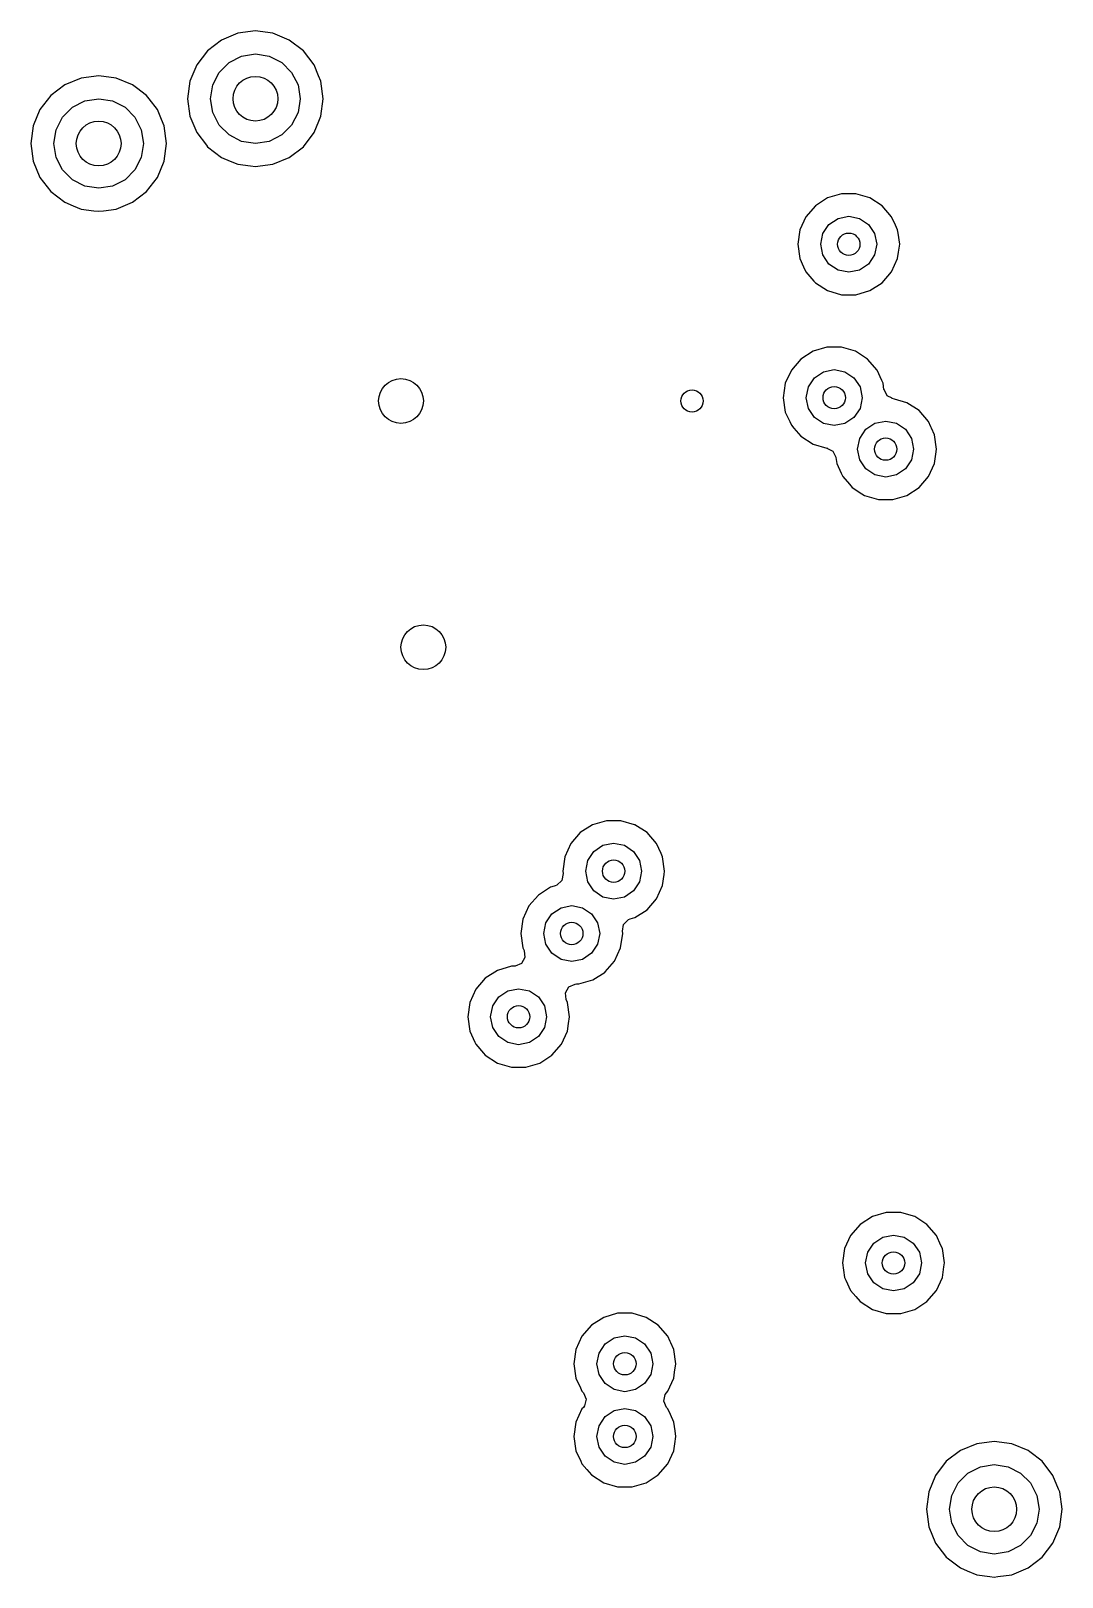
# Model space of a CAD drawing. Extents: x 0.4 to 10.6, y -8.1 to -0.4.
# Drawn here: x 5.606 to 5.969, y -2.296 to -1.752 of the extents above; entities that cross this region are included whole.
import ezdxf

# ---------------------------------------------------------------- set-up
doc = ezdxf.new("R2010")
doc.units = 0
doc.header["$MEASUREMENT"] = 0
doc.layers.add('BLACK', color=7, linetype='CONTINUOUS')

msp = doc.modelspace()

# ---------------------------------------------------------------- linework, layer by layer
at = {"layer": 'BLACK', "linetype": 'CONTINUOUS'}
for p, q in [((5.67312, -1.75494), (5.66818, -1.75873)), ((5.67887, -1.75256), (5.67312, -1.75494)), ((5.67312, -1.75494), (5.67312, -1.75494)), ((5.68504, -1.75174), (5.67887, -1.75256)), ((5.67887, -1.75256), (5.67887, -1.75256)), ((5.68674, -1.75197), (5.68504, -1.75174)), ((5.68504, -1.75174), (5.68504, -1.75174)), ((5.69121, -1.75256), (5.68674, -1.75197)), ((5.69696, -1.75494), (5.69121, -1.75256)), ((5.69121, -1.75256), (5.69121, -1.75256)), ((5.7019, -1.75873), (5.69696, -1.75494)), ((5.66818, -1.75873), (5.66439, -1.76367)), ((5.66818, -1.75873), (5.66818, -1.75873)), ((5.67578, -1.76285), (5.68017, -1.76061)), ((5.68017, -1.76061), (5.68504, -1.75984)), ((5.68504, -1.75984), (5.68991, -1.76061)), ((5.68991, -1.76061), (5.6943, -1.76285)), ((5.70569, -1.76367), (5.7019, -1.75873)), ((5.7019, -1.75873), (5.7019, -1.75873)), ((5.7019, -1.75873), (5.7019, -1.75873)), ((5.7019, -1.75873), (5.7019, -1.75873)), ((5.7019, -1.75873), (5.7019, -1.75873)), ((5.66439, -1.76367), (5.66201, -1.76942)), ((5.66439, -1.76367), (5.66439, -1.76367)), ((5.67006, -1.77072), (5.6723, -1.76633)), ((5.6723, -1.76633), (5.67578, -1.76285)), ((5.6943, -1.76285), (5.69778, -1.76633)), ((5.69778, -1.76633), (5.70002, -1.77072)), ((5.70727, -1.76749), (5.70569, -1.76367)), ((5.70569, -1.76367), (5.70569, -1.76367)), ((5.618, -1.77069), (5.61306, -1.77448)), ((5.62375, -1.76831), (5.618, -1.77069)), ((5.618, -1.77069), (5.618, -1.77069)), ((5.62992, -1.76749), (5.62375, -1.76831)), ((5.62375, -1.76831), (5.62375, -1.76831)), ((5.63609, -1.76831), (5.62992, -1.76749)), ((5.62992, -1.76749), (5.62992, -1.76749)), ((5.64184, -1.77069), (5.63609, -1.76831)), ((5.63609, -1.76831), (5.63609, -1.76831)), ((5.64325, -1.77177), (5.64184, -1.77069)), ((5.64184, -1.77069), (5.64184, -1.77069)), ((5.64184, -1.77069), (5.64184, -1.77069)), ((5.64678, -1.77448), (5.64325, -1.77177)), ((5.66201, -1.76942), (5.66119, -1.77559)), ((5.66201, -1.76942), (5.66201, -1.76942)), ((5.66929, -1.77559), (5.67006, -1.77072)), ((5.70002, -1.77072), (5.70079, -1.77559)), ((5.70807, -1.76942), (5.70727, -1.76749)), ((5.70889, -1.77559), (5.70807, -1.76942)), ((5.61306, -1.77448), (5.60927, -1.77942)), ((5.61306, -1.77448), (5.61306, -1.77448)), ((5.62066, -1.7786), (5.62505, -1.77636)), ((5.62505, -1.77636), (5.62992, -1.77559)), ((5.62992, -1.77559), (5.63479, -1.77636)), ((5.63479, -1.77636), (5.63918, -1.7786)), ((5.64764, -1.77559), (5.64678, -1.77448)), ((5.64678, -1.77448), (5.64678, -1.77448)), ((5.64678, -1.77448), (5.64678, -1.77448)), ((5.64678, -1.77448), (5.64678, -1.77448)), ((5.64678, -1.77448), (5.64678, -1.77448)), ((5.65057, -1.77942), (5.64764, -1.77559)), ((5.66119, -1.77559), (5.66119, -1.77559)), ((5.66119, -1.77559), (5.66201, -1.78176)), ((5.67006, -1.78046), (5.66929, -1.77559)), ((5.70079, -1.77559), (5.70002, -1.78046)), ((5.70807, -1.78176), (5.70889, -1.77559)), ((5.60927, -1.77942), (5.60689, -1.78517)), ((5.60927, -1.77942), (5.60927, -1.77942)), ((5.61494, -1.78647), (5.61718, -1.78208)), ((5.61718, -1.78208), (5.62066, -1.7786)), ((5.63918, -1.7786), (5.64266, -1.78208)), ((5.64266, -1.78208), (5.6449, -1.78647)), ((5.65201, -1.78288), (5.65057, -1.77942)), ((5.65057, -1.77942), (5.65057, -1.77942)), ((5.65295, -1.78517), (5.65201, -1.78288)), ((5.66201, -1.78176), (5.66201, -1.78176)), ((5.66201, -1.78176), (5.66439, -1.78751)), ((5.6723, -1.78485), (5.67006, -1.78046)), ((5.70002, -1.78046), (5.69778, -1.78485)), ((5.70569, -1.78751), (5.70737, -1.78346)), ((5.70737, -1.78346), (5.70807, -1.78176)), ((5.60689, -1.78517), (5.60608, -1.79134)), ((5.60689, -1.78517), (5.60689, -1.78517)), ((5.61417, -1.79134), (5.61494, -1.78647)), ((5.6449, -1.78647), (5.64567, -1.79134)), ((5.65377, -1.79134), (5.65295, -1.78517)), ((5.66439, -1.78751), (5.66439, -1.78751)), ((5.66439, -1.78751), (5.66778, -1.79193)), ((5.67578, -1.78833), (5.6723, -1.78485)), ((5.68017, -1.79057), (5.67578, -1.78833)), ((5.6943, -1.78833), (5.68991, -1.79057)), ((5.69778, -1.78485), (5.6943, -1.78833)), ((5.7019, -1.79245), (5.70569, -1.78751)), ((5.60608, -1.79134), (5.60608, -1.79134)), ((5.60608, -1.79134), (5.60689, -1.79751)), ((5.61494, -1.79621), (5.61417, -1.79134)), ((5.64567, -1.79134), (5.6449, -1.79621)), ((5.65295, -1.79751), (5.65377, -1.79134)), ((5.66778, -1.79193), (5.66818, -1.79245)), ((5.66818, -1.79245), (5.67312, -1.79624)), ((5.68504, -1.79134), (5.68017, -1.79057)), ((5.68991, -1.79057), (5.68504, -1.79134)), ((5.69696, -1.79624), (5.7019, -1.79245)), ((5.60689, -1.79751), (5.60689, -1.79751)), ((5.60689, -1.79751), (5.60927, -1.80326)), ((5.61718, -1.8006), (5.61494, -1.79621)), ((5.6449, -1.79621), (5.64266, -1.8006)), ((5.65057, -1.80326), (5.65295, -1.79751)), ((5.67312, -1.79624), (5.67312, -1.79624)), ((5.67312, -1.79624), (5.67312, -1.79624)), ((5.67312, -1.79624), (5.67618, -1.79751)), ((5.67618, -1.79751), (5.67887, -1.79862)), ((5.67887, -1.79862), (5.68334, -1.79921)), ((5.68334, -1.79921), (5.68504, -1.79944)), ((5.68504, -1.79944), (5.68674, -1.79921)), ((5.68504, -1.79944), (5.68504, -1.79944)), ((5.68504, -1.79944), (5.68504, -1.79944)), ((5.68674, -1.79921), (5.69121, -1.79862)), ((5.69121, -1.79862), (5.69696, -1.79624)), ((5.60927, -1.80326), (5.60927, -1.80326)), ((5.60927, -1.80326), (5.61178, -1.80654)), ((5.62066, -1.80408), (5.61718, -1.8006)), ((5.62505, -1.80632), (5.62066, -1.80408)), ((5.63918, -1.80408), (5.63479, -1.80632)), ((5.64266, -1.8006), (5.63918, -1.80408)), ((5.64678, -1.8082), (5.65057, -1.80326)), ((5.61178, -1.80654), (5.61306, -1.8082)), ((5.61306, -1.8082), (5.618, -1.81199)), ((5.62992, -1.80709), (5.62505, -1.80632)), ((5.63479, -1.80632), (5.62992, -1.80709)), ((5.64184, -1.81199), (5.64678, -1.8082)), ((5.88626, -1.81047), (5.88197, -1.81323)), ((5.89115, -1.80904), (5.88626, -1.81047)), ((5.88626, -1.81047), (5.88626, -1.81047)), ((5.89625, -1.80904), (5.89115, -1.80904)), ((5.89115, -1.80904), (5.89115, -1.80904)), ((5.90114, -1.81047), (5.89625, -1.80904)), ((5.89625, -1.80904), (5.89625, -1.80904)), ((5.90543, -1.81323), (5.90114, -1.81047)), ((5.90114, -1.81047), (5.90114, -1.81047)), ((5.90114, -1.81047), (5.90114, -1.81047)), ((5.90114, -1.81047), (5.90114, -1.81047)), ((5.618, -1.81199), (5.618, -1.81199)), ((5.618, -1.81199), (5.618, -1.81199)), ((5.618, -1.81199), (5.62099, -1.81323)), ((5.62099, -1.81323), (5.62375, -1.81437)), ((5.62375, -1.81437), (5.62822, -1.81496)), ((5.62822, -1.81496), (5.62992, -1.81518)), ((5.62992, -1.81518), (5.63162, -1.81496)), ((5.62992, -1.81518), (5.62992, -1.81518)), ((5.62992, -1.81518), (5.62992, -1.81518)), ((5.63162, -1.81496), (5.63609, -1.81437)), ((5.63609, -1.81437), (5.64184, -1.81199)), ((5.88197, -1.81323), (5.87863, -1.81708)), ((5.90877, -1.81708), (5.90543, -1.81323)), ((5.90543, -1.81323), (5.90543, -1.81323)), ((5.90543, -1.81323), (5.90543, -1.81323)), ((5.87863, -1.81708), (5.87651, -1.82172)), ((5.88461, -1.82301), (5.88674, -1.81981)), ((5.88674, -1.81981), (5.88993, -1.81768)), ((5.88993, -1.81768), (5.8937, -1.81693)), ((5.8937, -1.81693), (5.89747, -1.81768)), ((5.89747, -1.81768), (5.90066, -1.81981)), ((5.90066, -1.81981), (5.90279, -1.82301)), ((5.91011, -1.82001), (5.90877, -1.81708)), ((5.91089, -1.82172), (5.91011, -1.82001)), ((5.87651, -1.82172), (5.87578, -1.82677)), ((5.87578, -1.82677), (5.87578, -1.82677)), ((5.87578, -1.82677), (5.87651, -1.83182)), ((5.88386, -1.82677), (5.88461, -1.82301)), ((5.88461, -1.83054), (5.88386, -1.82677)), ((5.90279, -1.82301), (5.90354, -1.82677)), ((5.90354, -1.82677), (5.90279, -1.83054)), ((5.91105, -1.82283), (5.91089, -1.82172)), ((5.91162, -1.82677), (5.91105, -1.82283)), ((5.91121, -1.8296), (5.91162, -1.82677)), ((5.91162, -1.82677), (5.91162, -1.82677)), ((5.87651, -1.83182), (5.8778, -1.83465)), ((5.88674, -1.83373), (5.88461, -1.83054)), ((5.90279, -1.83054), (5.90066, -1.83373)), ((5.90877, -1.83646), (5.91089, -1.83182)), ((5.91089, -1.83182), (5.91121, -1.8296)), ((5.8778, -1.83465), (5.87863, -1.83646)), ((5.87863, -1.83646), (5.88143, -1.83969)), ((5.88993, -1.83586), (5.88674, -1.83373)), ((5.8937, -1.83661), (5.88993, -1.83586)), ((5.89747, -1.83586), (5.8937, -1.83661)), ((5.90066, -1.83373), (5.89747, -1.83586)), ((5.90543, -1.84031), (5.90877, -1.83646)), ((5.88143, -1.83969), (5.88197, -1.84031)), ((5.88197, -1.84031), (5.88626, -1.84307)), ((5.88626, -1.84307), (5.88626, -1.84307)), ((5.88626, -1.84307), (5.89115, -1.84451)), ((5.89625, -1.84451), (5.90114, -1.84307)), ((5.90114, -1.84307), (5.90543, -1.84031)), ((5.89115, -1.84451), (5.89115, -1.84451)), ((5.89115, -1.84451), (5.89625, -1.84451)), ((5.89625, -1.84451), (5.89625, -1.84451)), ((5.88115, -1.86442), (5.87686, -1.86717)), ((5.88604, -1.86298), (5.88115, -1.86442)), ((5.88115, -1.86442), (5.88115, -1.86442)), ((5.89114, -1.86298), (5.88604, -1.86298)), ((5.88604, -1.86298), (5.88604, -1.86298)), ((5.89603, -1.86442), (5.89114, -1.86298)), ((5.89114, -1.86298), (5.89114, -1.86298)), ((5.90032, -1.86717), (5.89603, -1.86442)), ((5.89603, -1.86442), (5.89603, -1.86442)), ((5.89603, -1.86442), (5.89603, -1.86442)), ((5.89603, -1.86442), (5.89603, -1.86442)), ((5.87686, -1.86717), (5.87352, -1.87103)), ((5.90366, -1.87103), (5.90032, -1.86717)), ((5.90032, -1.86717), (5.90032, -1.86717)), ((5.90032, -1.86717), (5.90032, -1.86717)), ((5.8714, -1.87567), (5.87067, -1.88072)), ((5.87352, -1.87103), (5.8714, -1.87567)), ((5.8795, -1.87695), (5.88163, -1.87376)), ((5.88163, -1.87376), (5.88482, -1.87162)), ((5.88482, -1.87162), (5.88859, -1.87087)), ((5.88859, -1.87087), (5.89236, -1.87162)), ((5.89236, -1.87162), (5.89555, -1.87376)), ((5.89555, -1.87376), (5.89768, -1.87695)), ((5.90531, -1.87464), (5.90366, -1.87103)), ((5.90578, -1.87567), (5.90531, -1.87464)), ((5.90609, -1.87779), (5.90578, -1.87567)), ((5.87067, -1.88072), (5.87067, -1.88072)), ((5.87067, -1.88072), (5.8714, -1.88576)), ((5.87875, -1.88072), (5.8795, -1.87695)), ((5.8795, -1.88448), (5.87875, -1.88072)), ((5.89768, -1.87695), (5.89843, -1.88072)), ((5.89843, -1.88072), (5.89768, -1.88448)), ((5.90611, -1.8779), (5.90609, -1.87779)), ((5.90723, -1.88003), (5.90611, -1.8779)), ((5.909, -1.8809), (5.90723, -1.88003)), ((5.90897, -1.881), (5.909, -1.8809)), ((5.90983, -1.88125), (5.90897, -1.881)), ((5.91413, -1.88251), (5.90983, -1.88125)), ((5.8714, -1.88576), (5.87294, -1.88914)), ((5.88163, -1.88768), (5.8795, -1.88448)), ((5.89768, -1.88448), (5.89555, -1.88768)), ((5.91842, -1.88527), (5.91413, -1.88251)), ((5.91413, -1.88251), (5.91413, -1.88251)), ((5.91413, -1.88251), (5.91413, -1.88251)), ((5.92176, -1.88912), (5.91842, -1.88527)), ((5.91842, -1.88527), (5.91842, -1.88527)), ((5.91842, -1.88527), (5.91842, -1.88527)), ((5.87294, -1.88914), (5.87352, -1.8904)), ((5.87352, -1.8904), (5.87444, -1.89147)), ((5.87444, -1.89147), (5.87686, -1.89426)), ((5.88482, -1.88981), (5.88163, -1.88768)), ((5.88859, -1.89056), (5.88482, -1.88981)), ((5.89236, -1.88981), (5.88859, -1.89056)), ((5.89555, -1.88768), (5.89236, -1.88981)), ((5.89759, -1.89504), (5.89973, -1.89185)), ((5.89973, -1.89185), (5.90292, -1.88972)), ((5.90292, -1.88972), (5.90669, -1.88897)), ((5.90669, -1.88897), (5.91045, -1.88972)), ((5.91045, -1.88972), (5.91365, -1.89185)), ((5.91365, -1.89185), (5.91578, -1.89504)), ((5.92259, -1.89094), (5.92176, -1.88912)), ((5.92283, -1.89147), (5.92259, -1.89094)), ((5.92388, -1.89376), (5.92283, -1.89147)), ((5.87686, -1.89426), (5.88115, -1.89702)), ((5.88115, -1.89702), (5.88115, -1.89702)), ((5.88115, -1.89702), (5.88604, -1.89845)), ((5.89684, -1.89881), (5.89759, -1.89504)), ((5.91578, -1.89504), (5.91653, -1.89881)), ((5.9246, -1.89881), (5.92388, -1.89376)), ((5.88604, -1.89845), (5.88631, -1.89853)), ((5.88631, -1.89853), (5.88628, -1.89862)), ((5.88628, -1.89862), (5.88805, -1.89949)), ((5.88805, -1.89949), (5.88917, -1.90162)), ((5.88917, -1.90162), (5.88919, -1.90173)), ((5.88919, -1.90173), (5.88949, -1.90386)), ((5.89759, -1.90258), (5.89684, -1.89881)), ((5.89973, -1.90577), (5.89759, -1.90258)), ((5.91578, -1.90258), (5.91365, -1.90577)), ((5.91653, -1.89881), (5.91578, -1.90258)), ((5.92388, -1.90386), (5.92434, -1.90062)), ((5.92434, -1.90062), (5.9246, -1.89881)), ((5.9246, -1.89881), (5.9246, -1.89881)), ((5.88949, -1.90386), (5.89103, -1.90724)), ((5.89103, -1.90724), (5.89161, -1.9085)), ((5.89161, -1.9085), (5.89391, -1.91115)), ((5.90292, -1.9079), (5.89973, -1.90577)), ((5.90669, -1.90865), (5.90292, -1.9079)), ((5.91045, -1.9079), (5.90669, -1.90865)), ((5.91365, -1.90577), (5.91045, -1.9079)), ((5.91842, -1.91235), (5.92176, -1.9085)), ((5.92176, -1.9085), (5.92388, -1.90386)), ((5.89391, -1.91115), (5.89495, -1.91235)), ((5.89495, -1.91235), (5.89829, -1.9145)), ((5.91413, -1.91511), (5.91842, -1.91235)), ((5.89829, -1.9145), (5.89924, -1.91511)), ((5.89924, -1.91511), (5.90414, -1.91655)), ((5.90414, -1.91655), (5.90414, -1.91655)), ((5.90414, -1.91655), (5.90924, -1.91655)), ((5.90924, -1.91655), (5.91413, -1.91511)), ((5.90924, -1.91655), (5.90924, -1.91655)), ((5.80358, -2.03094), (5.79929, -2.0337)), ((5.80847, -2.02951), (5.80358, -2.03094)), ((5.80358, -2.03094), (5.80358, -2.03094)), ((5.81357, -2.02951), (5.80847, -2.02951)), ((5.80847, -2.02951), (5.80847, -2.02951)), ((5.8184, -2.03093), (5.81357, -2.02951)), ((5.81357, -2.02951), (5.81357, -2.02951)), ((5.81847, -2.03094), (5.8184, -2.03093)), ((5.82276, -2.0337), (5.81847, -2.03094)), ((5.81847, -2.03094), (5.81847, -2.03094)), ((5.81847, -2.03094), (5.81847, -2.03094)), ((5.79595, -2.03756), (5.79383, -2.0422)), ((5.79929, -2.0337), (5.79595, -2.03756)), ((5.80406, -2.04028), (5.80726, -2.03815)), ((5.80726, -2.03815), (5.81102, -2.0374)), ((5.81102, -2.0374), (5.81479, -2.03815)), ((5.81479, -2.03815), (5.81798, -2.04028)), ((5.8261, -2.03756), (5.82276, -2.0337)), ((5.82276, -2.0337), (5.82276, -2.0337)), ((5.82276, -2.0337), (5.82276, -2.0337)), ((5.8277, -2.04107), (5.8261, -2.03756)), ((5.79383, -2.0422), (5.7931, -2.04724)), ((5.80118, -2.04724), (5.80193, -2.04348)), ((5.80193, -2.04348), (5.80406, -2.04028)), ((5.81798, -2.04028), (5.82012, -2.04348)), ((5.82012, -2.04348), (5.82087, -2.04724)), ((5.82822, -2.0422), (5.8277, -2.04107)), ((5.82894, -2.04724), (5.82822, -2.0422)), ((5.79323, -2.0481), (5.79282, -2.05047)), ((5.7931, -2.04724), (5.7931, -2.04724)), ((5.7931, -2.04724), (5.79323, -2.0481)), ((5.80193, -2.05101), (5.80118, -2.04724)), ((5.82087, -2.04724), (5.82012, -2.05101)), ((5.82822, -2.05229), (5.82878, -2.04836)), ((5.82878, -2.04836), (5.82894, -2.04724)), ((5.82894, -2.04724), (5.82894, -2.04724)), ((5.78884, -2.05287), (5.78455, -2.05563)), ((5.79015, -2.05249), (5.78884, -2.05287)), ((5.78884, -2.05287), (5.78884, -2.05287)), ((5.79047, -2.05239), (5.79015, -2.05249)), ((5.79109, -2.05215), (5.79047, -2.05239)), ((5.79282, -2.05047), (5.79109, -2.05215)), ((5.80406, -2.0542), (5.80193, -2.05101)), ((5.80726, -2.05634), (5.80406, -2.0542)), ((5.81798, -2.0542), (5.81479, -2.05634)), ((5.82012, -2.05101), (5.81798, -2.0542)), ((5.8261, -2.05693), (5.82822, -2.05229)), ((5.78121, -2.05948), (5.77909, -2.06412)), ((5.78455, -2.05563), (5.78121, -2.05948)), ((5.78932, -2.06221), (5.79251, -2.06008)), ((5.79251, -2.06008), (5.79628, -2.05933)), ((5.79628, -2.05933), (5.80005, -2.06008)), ((5.80005, -2.06008), (5.80324, -2.06221)), ((5.81102, -2.05709), (5.80726, -2.05634)), ((5.81479, -2.05634), (5.81102, -2.05709)), ((5.81847, -2.06354), (5.82276, -2.06079)), ((5.82276, -2.06079), (5.8261, -2.05693)), ((5.77909, -2.06412), (5.77836, -2.06917)), ((5.78644, -2.06917), (5.78719, -2.0654)), ((5.78719, -2.0654), (5.78932, -2.06221)), ((5.80324, -2.06221), (5.80537, -2.0654)), ((5.80537, -2.0654), (5.80612, -2.06917)), ((5.81408, -2.06832), (5.81449, -2.06594)), ((5.81449, -2.06594), (5.81621, -2.06426)), ((5.81621, -2.06426), (5.81684, -2.06402)), ((5.81684, -2.06402), (5.81847, -2.06354)), ((5.77836, -2.06917), (5.77836, -2.06917)), ((5.77836, -2.06917), (5.77909, -2.07422)), ((5.78719, -2.07294), (5.78644, -2.06917)), ((5.80612, -2.06917), (5.80537, -2.07294)), ((5.81347, -2.07422), (5.8142, -2.06917)), ((5.8142, -2.06917), (5.81408, -2.06832)), ((5.77909, -2.07422), (5.77952, -2.07517)), ((5.77952, -2.07517), (5.7798, -2.07757)), ((5.78932, -2.07613), (5.78719, -2.07294)), ((5.79251, -2.07826), (5.78932, -2.07613)), ((5.80324, -2.07613), (5.80005, -2.07826)), ((5.80537, -2.07294), (5.80324, -2.07613)), ((5.81135, -2.07886), (5.81347, -2.07422)), ((5.77015, -2.08213), (5.76586, -2.08488)), ((5.77505, -2.08069), (5.77015, -2.08213)), ((5.77015, -2.08213), (5.77015, -2.08213)), ((5.77598, -2.08069), (5.77505, -2.08069)), ((5.77642, -2.08066), (5.77598, -2.08069)), ((5.77861, -2.07966), (5.77642, -2.08066)), ((5.7798, -2.07757), (5.77861, -2.07966)), ((5.79628, -2.07901), (5.79251, -2.07826)), ((5.80005, -2.07826), (5.79628, -2.07901)), ((5.80804, -2.08268), (5.81135, -2.07886)), ((5.76586, -2.08488), (5.76252, -2.08874)), ((5.79408, -2.09003), (5.79527, -2.08793)), ((5.79527, -2.08793), (5.79746, -2.08693)), ((5.79746, -2.08693), (5.7979, -2.08691)), ((5.7979, -2.08691), (5.79883, -2.08691)), ((5.79883, -2.08691), (5.80372, -2.08547)), ((5.79883, -2.08691), (5.79883, -2.08691)), ((5.80372, -2.08547), (5.80801, -2.08271)), ((5.80801, -2.08271), (5.80804, -2.08268)), ((5.76041, -2.09338), (5.75968, -2.09843)), ((5.76252, -2.08874), (5.76041, -2.09338)), ((5.76851, -2.09466), (5.77064, -2.09147)), ((5.77064, -2.09147), (5.77383, -2.08933)), ((5.77383, -2.08933), (5.7776, -2.08858)), ((5.7776, -2.08858), (5.78137, -2.08933)), ((5.78137, -2.08933), (5.78456, -2.09147)), ((5.78456, -2.09147), (5.78669, -2.09466)), ((5.79436, -2.09242), (5.79408, -2.09003)), ((5.79479, -2.09338), (5.79436, -2.09242)), ((5.79552, -2.09843), (5.79479, -2.09338)), ((5.75968, -2.09843), (5.75968, -2.09843)), ((5.75968, -2.09843), (5.76041, -2.10347)), ((5.76776, -2.09843), (5.76851, -2.09466)), ((5.76851, -2.10219), (5.76776, -2.09843)), ((5.78669, -2.09466), (5.78744, -2.09843)), ((5.78744, -2.09843), (5.78669, -2.10219)), ((5.79518, -2.10078), (5.79552, -2.09843)), ((5.79552, -2.09843), (5.79552, -2.09843)), ((5.76041, -2.10347), (5.7622, -2.10741)), ((5.77064, -2.10538), (5.76851, -2.10219)), ((5.78669, -2.10219), (5.78456, -2.10538)), ((5.79267, -2.10811), (5.79479, -2.10347)), ((5.79479, -2.10347), (5.79518, -2.10078)), ((5.7622, -2.10741), (5.76252, -2.10811)), ((5.76252, -2.10811), (5.7652, -2.1112)), ((5.77383, -2.10752), (5.77064, -2.10538)), ((5.7776, -2.10827), (5.77383, -2.10752)), ((5.78137, -2.10752), (5.7776, -2.10827)), ((5.78456, -2.10538), (5.78137, -2.10752)), ((5.78933, -2.11197), (5.79267, -2.10811)), ((5.7652, -2.1112), (5.76586, -2.11197)), ((5.76586, -2.11197), (5.77015, -2.11472)), ((5.77015, -2.11472), (5.77015, -2.11472)), ((5.77015, -2.11472), (5.77505, -2.11616)), ((5.78015, -2.11616), (5.78504, -2.11472)), ((5.78504, -2.11472), (5.78933, -2.11197)), ((5.77505, -2.11616), (5.77505, -2.11616)), ((5.77505, -2.11616), (5.78015, -2.11616)), ((5.78015, -2.11616), (5.78015, -2.11616)), ((5.902, -2.16874), (5.89771, -2.1715)), ((5.90201, -2.16874), (5.902, -2.16874)), ((5.9069, -2.1673), (5.90201, -2.16874)), ((5.912, -2.1673), (5.9069, -2.1673)), ((5.9069, -2.1673), (5.9069, -2.1673)), ((5.91653, -2.16863), (5.912, -2.1673)), ((5.912, -2.1673), (5.912, -2.1673)), ((5.91689, -2.16874), (5.91653, -2.16863)), ((5.92118, -2.1715), (5.91689, -2.16874)), ((5.91689, -2.16874), (5.91689, -2.16874)), ((5.91689, -2.16874), (5.91689, -2.16874)), ((5.89771, -2.1715), (5.89437, -2.17535)), ((5.92452, -2.17535), (5.92118, -2.1715)), ((5.92118, -2.1715), (5.92118, -2.1715)), ((5.92118, -2.1715), (5.92118, -2.1715)), ((5.89226, -2.17999), (5.89153, -2.18504)), ((5.89437, -2.17535), (5.89226, -2.17999)), ((5.90036, -2.18127), (5.90249, -2.17808)), ((5.90249, -2.17808), (5.90568, -2.17595)), ((5.90568, -2.17595), (5.90945, -2.1752)), ((5.90945, -2.1752), (5.91322, -2.17595)), ((5.91322, -2.17595), (5.91641, -2.17808)), ((5.91641, -2.17808), (5.91854, -2.18127)), ((5.92614, -2.1789), (5.92452, -2.17535)), ((5.92664, -2.17999), (5.92614, -2.1789)), ((5.92737, -2.18504), (5.92664, -2.17999)), ((5.89153, -2.18504), (5.89153, -2.18504)), ((5.89153, -2.18504), (5.89226, -2.19009)), ((5.89961, -2.18504), (5.90036, -2.18127)), ((5.90036, -2.18881), (5.89961, -2.18504)), ((5.91854, -2.18127), (5.91929, -2.18504)), ((5.91929, -2.18504), (5.91854, -2.18881)), ((5.92716, -2.18645), (5.92737, -2.18504)), ((5.92737, -2.18504), (5.92737, -2.18504)), ((5.89226, -2.19009), (5.89272, -2.1911)), ((5.89272, -2.1911), (5.89437, -2.19473)), ((5.90249, -2.192), (5.90036, -2.18881)), ((5.91854, -2.18881), (5.91641, -2.192)), ((5.92452, -2.19473), (5.92664, -2.19009)), ((5.92664, -2.19009), (5.92716, -2.18645)), ((5.89437, -2.19473), (5.89621, -2.19685)), ((5.90568, -2.19413), (5.90249, -2.192)), ((5.90945, -2.19488), (5.90568, -2.19413)), ((5.91322, -2.19413), (5.90945, -2.19488)), ((5.91641, -2.192), (5.91322, -2.19413)), ((5.92118, -2.19858), (5.92452, -2.19473)), ((5.89621, -2.19685), (5.89771, -2.19858)), ((5.89771, -2.19858), (5.902, -2.20134)), ((5.902, -2.20134), (5.90201, -2.20134)), ((5.90201, -2.20134), (5.9069, -2.20278)), ((5.912, -2.20278), (5.91689, -2.20134)), ((5.91689, -2.20134), (5.92118, -2.19858)), ((5.80323, -2.20693), (5.79989, -2.21078)), ((5.80752, -2.20417), (5.80323, -2.20693)), ((5.81241, -2.20274), (5.80752, -2.20417)), ((5.80752, -2.20417), (5.80752, -2.20417)), ((5.81751, -2.20274), (5.81241, -2.20274)), ((5.81241, -2.20274), (5.81241, -2.20274)), ((5.8224, -2.20417), (5.81751, -2.20274)), ((5.81751, -2.20274), (5.81751, -2.20274)), ((5.82669, -2.20693), (5.8224, -2.20417)), ((5.8224, -2.20417), (5.8224, -2.20417)), ((5.8224, -2.20417), (5.8224, -2.20417)), ((5.8224, -2.20417), (5.8224, -2.20417)), ((5.83003, -2.21078), (5.82669, -2.20693)), ((5.82669, -2.20693), (5.82669, -2.20693)), ((5.82669, -2.20693), (5.82669, -2.20693)), ((5.9069, -2.20278), (5.9069, -2.20278)), ((5.9069, -2.20278), (5.912, -2.20278)), ((5.912, -2.20278), (5.912, -2.20278)), ((5.79989, -2.21078), (5.79777, -2.21542)), ((5.808, -2.21351), (5.81119, -2.21138)), ((5.81119, -2.21138), (5.81496, -2.21063)), ((5.81496, -2.21063), (5.81873, -2.21138)), ((5.81873, -2.21138), (5.82192, -2.21351)), ((5.83086, -2.2126), (5.83003, -2.21078)), ((5.83111, -2.21315), (5.83086, -2.2126)), ((5.79777, -2.21542), (5.79704, -2.22047)), ((5.80512, -2.22047), (5.80587, -2.21671)), ((5.80587, -2.21671), (5.808, -2.21351)), ((5.82192, -2.21351), (5.82405, -2.21671)), ((5.82405, -2.21671), (5.8248, -2.22047)), ((5.83215, -2.21542), (5.83111, -2.21315)), ((5.83288, -2.22047), (5.83215, -2.21542)), ((5.79704, -2.22047), (5.79704, -2.22047)), ((5.79704, -2.22047), (5.79777, -2.22552)), ((5.80587, -2.22424), (5.80512, -2.22047)), ((5.8248, -2.22047), (5.82405, -2.22424)), ((5.83215, -2.22552), (5.83246, -2.22342)), ((5.83246, -2.22342), (5.83288, -2.22047)), ((5.83288, -2.22047), (5.83288, -2.22047)), ((5.79777, -2.22552), (5.79931, -2.2289)), ((5.79931, -2.2289), (5.79989, -2.23016)), ((5.808, -2.22743), (5.80587, -2.22424)), ((5.81119, -2.22957), (5.808, -2.22743)), ((5.82192, -2.22743), (5.81873, -2.22957)), ((5.82405, -2.22424), (5.82192, -2.22743)), ((5.83003, -2.23016), (5.83215, -2.22552)), ((5.79989, -2.23016), (5.80036, -2.23071)), ((5.80036, -2.23071), (5.8013, -2.23292)), ((5.8013, -2.23292), (5.80075, -2.23527)), ((5.81496, -2.23031), (5.81119, -2.22957)), ((5.81873, -2.22957), (5.81496, -2.23031)), ((5.82862, -2.23359), (5.82917, -2.23125)), ((5.82956, -2.23581), (5.82862, -2.23359)), ((5.82917, -2.23125), (5.82956, -2.23071)), ((5.82956, -2.23071), (5.83003, -2.23016)), ((5.79989, -2.23636), (5.79777, -2.241)), ((5.80036, -2.23581), (5.79989, -2.23636)), ((5.79989, -2.23636), (5.79989, -2.23636)), ((5.80075, -2.23527), (5.80036, -2.23581)), ((5.80587, -2.24228), (5.808, -2.23908)), ((5.808, -2.23908), (5.81119, -2.23695)), ((5.81119, -2.23695), (5.81496, -2.2362)), ((5.81496, -2.2362), (5.81873, -2.23695)), ((5.81873, -2.23695), (5.82192, -2.23908)), ((5.82192, -2.23908), (5.82405, -2.24228)), ((5.83003, -2.23636), (5.82956, -2.23581)), ((5.83096, -2.23838), (5.83003, -2.23636)), ((5.83215, -2.241), (5.83096, -2.23838)), ((5.79777, -2.241), (5.79704, -2.24604)), ((5.80512, -2.24604), (5.80587, -2.24228)), ((5.82405, -2.24228), (5.8248, -2.24604)), ((5.8326, -2.24409), (5.83215, -2.241)), ((5.83288, -2.24604), (5.8326, -2.24409)), ((5.79704, -2.24604), (5.79704, -2.24604)), ((5.79704, -2.24604), (5.79777, -2.25109)), ((5.79777, -2.25109), (5.79946, -2.25479)), ((5.80587, -2.24981), (5.80512, -2.24604)), ((5.808, -2.253), (5.80587, -2.24981)), ((5.82405, -2.24981), (5.82192, -2.253)), ((5.8248, -2.24604), (5.82405, -2.24981)), ((5.83003, -2.25573), (5.83215, -2.25109)), ((5.83215, -2.25109), (5.83251, -2.24862)), ((5.83251, -2.24862), (5.83288, -2.24604)), ((5.83288, -2.24604), (5.83288, -2.24604)), ((5.93296, -2.251), (5.92802, -2.25479)), ((5.93871, -2.24862), (5.93296, -2.251)), ((5.93296, -2.251), (5.93296, -2.251)), ((5.94488, -2.24781), (5.93871, -2.24862)), ((5.93871, -2.24862), (5.93871, -2.24862)), ((5.95105, -2.24862), (5.94488, -2.24781)), ((5.94488, -2.24781), (5.94488, -2.24781)), ((5.9568, -2.251), (5.95105, -2.24862)), ((5.95105, -2.24862), (5.95105, -2.24862)), ((5.95735, -2.25142), (5.9568, -2.251)), ((5.9568, -2.251), (5.9568, -2.251)), ((5.9568, -2.251), (5.9568, -2.251)), ((5.79946, -2.25479), (5.79989, -2.25573)), ((5.79989, -2.25573), (5.80154, -2.25764)), ((5.81119, -2.25514), (5.808, -2.253)), ((5.81496, -2.25589), (5.81119, -2.25514)), ((5.81873, -2.25514), (5.81496, -2.25589)), ((5.82192, -2.253), (5.81873, -2.25514)), ((5.82669, -2.25959), (5.83003, -2.25573)), ((5.92802, -2.25479), (5.92423, -2.25973)), ((5.92802, -2.25479), (5.92802, -2.25479)), ((5.94002, -2.25668), (5.94488, -2.25591)), ((5.94488, -2.25591), (5.94975, -2.25668)), ((5.96174, -2.25479), (5.95735, -2.25142)), ((5.96553, -2.25973), (5.96174, -2.25479)), ((5.96174, -2.25479), (5.96174, -2.25479)), ((5.96174, -2.25479), (5.96174, -2.25479)), ((5.96174, -2.25479), (5.96174, -2.25479)), ((5.96174, -2.25479), (5.96174, -2.25479)), ((5.80154, -2.25764), (5.80323, -2.25959)), ((5.80323, -2.25959), (5.80752, -2.26234)), ((5.8224, -2.26234), (5.82669, -2.25959)), ((5.92423, -2.25973), (5.92185, -2.26548)), ((5.92423, -2.25973), (5.92423, -2.25973)), ((5.93214, -2.2624), (5.93563, -2.25891)), ((5.93563, -2.25891), (5.94002, -2.25668)), ((5.94975, -2.25668), (5.95414, -2.25891)), ((5.95414, -2.25891), (5.95762, -2.2624)), ((5.96752, -2.26453), (5.96553, -2.25973)), ((5.96553, -2.25973), (5.96553, -2.25973)), ((5.80752, -2.26234), (5.80752, -2.26234)), ((5.80752, -2.26234), (5.81241, -2.26378)), ((5.81241, -2.26378), (5.81241, -2.26378)), ((5.81241, -2.26378), (5.81751, -2.26378)), ((5.81751, -2.26378), (5.8224, -2.26234)), ((5.81751, -2.26378), (5.81751, -2.26378)), ((5.92185, -2.26548), (5.92104, -2.27165)), ((5.92185, -2.26548), (5.92185, -2.26548)), ((5.92913, -2.27165), (5.9299, -2.26679)), ((5.9299, -2.26679), (5.93214, -2.2624)), ((5.95762, -2.2624), (5.95986, -2.26679)), ((5.95986, -2.26679), (5.96063, -2.27165)), ((5.96792, -2.26548), (5.96752, -2.26453)), ((5.96873, -2.27165), (5.96792, -2.26548)), ((5.92104, -2.27165), (5.92104, -2.27165)), ((5.92104, -2.27165), (5.92185, -2.27783)), ((5.9299, -2.27652), (5.92913, -2.27165)), ((5.96063, -2.27165), (5.95986, -2.27652)), ((5.96792, -2.27783), (5.96873, -2.27165)), ((5.92185, -2.27783), (5.92185, -2.27783)), ((5.92185, -2.27783), (5.92423, -2.28358)), ((5.93214, -2.28091), (5.9299, -2.27652)), ((5.95986, -2.27652), (5.95762, -2.28091)), ((5.96553, -2.28358), (5.96792, -2.27783)), ((5.92423, -2.28358), (5.92423, -2.28358)), ((5.92423, -2.28358), (5.92773, -2.28814)), ((5.93563, -2.28439), (5.93214, -2.28091)), ((5.95762, -2.28091), (5.95414, -2.28439)), ((5.96174, -2.28852), (5.96553, -2.28358)), ((5.92773, -2.28814), (5.92802, -2.28852)), ((5.92802, -2.28852), (5.92802, -2.28852)), ((5.92802, -2.28852), (5.92802, -2.28852)), ((5.92802, -2.28852), (5.92836, -2.28878)), ((5.92836, -2.28878), (5.93296, -2.2923)), ((5.94002, -2.28663), (5.93563, -2.28439)), ((5.94488, -2.2874), (5.94002, -2.28663)), ((5.94975, -2.28663), (5.94488, -2.2874)), ((5.95414, -2.28439), (5.94975, -2.28663)), ((5.9568, -2.2923), (5.96174, -2.28852)), ((5.93296, -2.2923), (5.93296, -2.2923)), ((5.93296, -2.2923), (5.93296, -2.2923)), ((5.93296, -2.2923), (5.93533, -2.29329)), ((5.93533, -2.29329), (5.93871, -2.29469)), ((5.95105, -2.29469), (5.9568, -2.2923)), ((5.93871, -2.29469), (5.94334, -2.2953)), ((5.94334, -2.2953), (5.94488, -2.2955)), ((5.94488, -2.2955), (5.94612, -2.29534)), ((5.94488, -2.2955), (5.94488, -2.2955)), ((5.94488, -2.2955), (5.94488, -2.2955)), ((5.94612, -2.29534), (5.95105, -2.29469))]:
    msp.add_line(p, q, dxfattribs=at)
at = {"layer": 'BLACK'}
for centre, radius in [((5.68504, -1.77559), 0.00787), ((5.62992, -1.79134), 0.00787), ((5.8937, -1.82677), 0.00394), ((5.73622, -1.88189), 0.00787), ((5.83858, -1.88189), 0.00394), ((5.88859, -1.88072), 0.00394), ((5.90669, -1.89881), 0.00394), ((5.74409, -1.9685), 0.00787), ((5.81102, -2.04724), 0.00394), ((5.79628, -2.06917), 0.00394), ((5.7776, -2.09843), 0.00394), ((5.90945, -2.18504), 0.00394), ((5.81496, -2.22047), 0.00394), ((5.81496, -2.24604), 0.00394), ((5.94488, -2.27165), 0.00787)]:
    msp.add_circle(centre, radius, dxfattribs=at)

doc.saveas('drawing.dxf')
